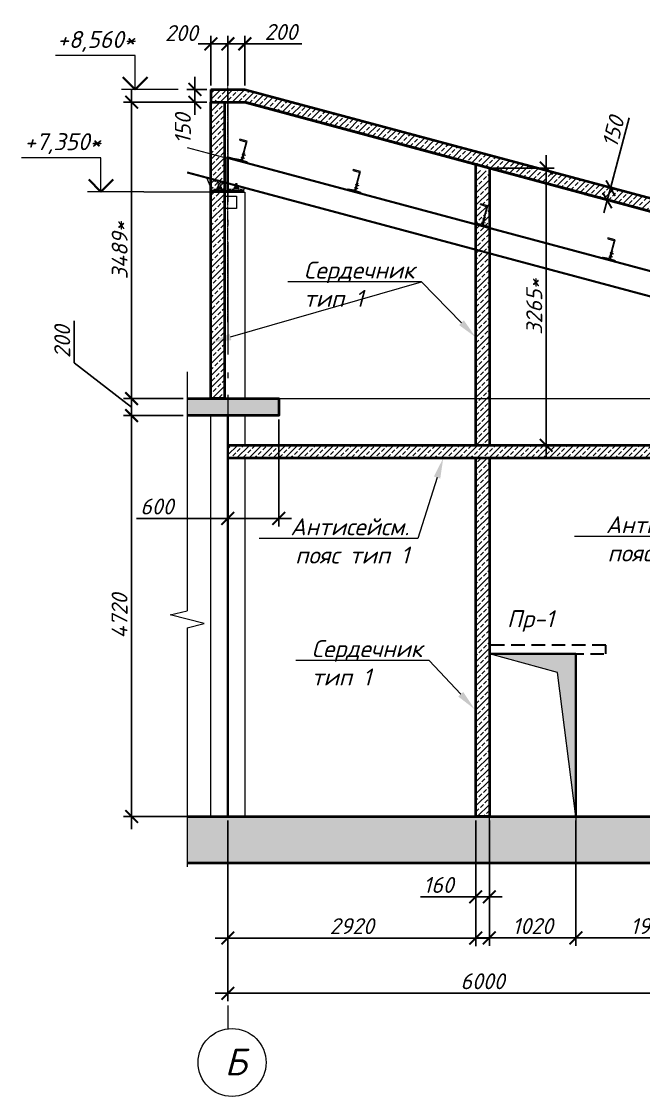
# Model space of a CAD drawing. Header units: millimetres. Extents: x -238377 to 196118, y -123284 to 30177.
# Drawn here: x 131349 to 138675, y -115745 to -103091 of the extents above; entities that cross this region are included whole.
import ezdxf
from ezdxf import colors
from ezdxf.entities.mleader import LeaderData, LeaderLine
from ezdxf.math import Vec2, Vec3

# ---------------------------------------------------------------- set-up
doc = ezdxf.new("R2010")
doc.units = ezdxf.units.MM
doc.header["$MEASUREMENT"] = 0
for name, pattern in [('CENTERX2', [4, 2.5, -0.5, 0.5, -0.5]), ('Double Dashed', [1797.222233, 1325, -211.666656, 63.333344, -197.222233]), ('HIDDEN2', [4.7625, 3.175, -1.5875])]:
    doc.linetypes.add(name, pattern=pattern)
doc.layers.get('0').update_dxf_attribs({"lineweight": 5})
doc.layers.add('#Hatch', color=7, linetype='Continuous', lineweight=5, true_color=0x4d4d4d)
doc.layers.add('#Каркас', color=7, linetype='Continuous', lineweight=5, true_color=0x757575)
for name, color, linetype, lineweight in [('#Бетон', 10, 'Continuous', 15), ('#Бетон монолитные пояса', 34, 'Continuous', 35), ('#Бетон разрез', 20, 'Continuous', 40), ('#Бетон сердечники', 12, 'Continuous', 40), ('#Выноски', 150, 'Continuous', 15), ('#Газобетон', 152, 'Continuous', 35), ('#размеры', 7, 'Continuous', 5), ('k_ Осевая', 8, 'CENTERX2', 9), ('Линия пунктир', 190, 'HIDDEN2', 9), ('оси_Ном._пера__96', 7, 'Continuous', 5), ('оси_Ном._пера__97', 7, 'Continuous', 20), ('чертеж_Ном._пера__91', 250, 'Continuous', 5), ('чертеж_Ном._пера__96', 7, 'Continuous', 13), ('чертеж_Ном._пера__98', 7, 'Continuous', 35)]:
    doc.layers.add(name, color=color, linetype=linetype, lineweight=lineweight)
doc.layers.add('NoPrint', color=18, linetype='Continuous', plot=False)
doc.layers.add('оси', color=7, linetype='Continuous')
doc.styles.add('STEP PR', font='isocpeui.ttf')
doc.dimstyles.new('SPDS', dxfattribs={"dimscale": 10, "dimtxt": 2.5, "dimasz": 2, "dimexe": 1.25, "dimexo": 0.625, "dimtad": 1, "dimdec": 0, "dimrnd": 0.001, "dimtxsty": 'STEP PR', "dimblk": 'ARCHTICK', "dimcen": 2.5, "dimdle": 2, "dimclrd": 256, "dimclre": 256, "dimclrt": 7, "dimadec": 0, "dimazin": 2, "dimtfac": 0.75, "dimtdec": 0, "dimtmove": 1, "dimatfit": 3, "dimfxl": 1, "dimtolj": 1, "dimarcsym": 1})
pattern_1 = [(45, (-160, 0), (-70.71068, 70.71068), []), (45, (-89.29, 0), (-70.71068, 70.71068), [50, -25])]

# ---------------------------------------------------------------- blocks, each defined once
blk = doc.blocks.new('A$C40B03653')
at = {"layer": 'чертеж_Ном._пера__91', "linetype": 'Continuous', "lineweight": 15}
for p, q in [((66, -133), (66, 267)), ((66, 267), (1002, 267)), ((-440, -133), (226, -133))]:
    blk.add_line(p, q, dxfattribs=at)
at = {"layer": 'чертеж_Ном._пера__98', "linetype": 'Continuous'}
for q in [(-78, 11), (210, 11)]:
    blk.add_line((66, -133), q, dxfattribs=at)
blk = doc.blocks.new('_ArchTick')
at = {"color": 0, "linetype": 'ByBlock', "const_width": 0.15}
blk.add_lwpolyline([(-0.5, -0.5), (0.5, 0.5)], dxfattribs=at)
blk = doc.blocks.new('*D849')
at = {"layer": '#размеры', "lineweight": -2, "transparency": 16777216}
for p, q in [((133779, -113556), (133779, -114624)), ((139779, -113669), (139779, -114624)), ((139929, -114530), (133629, -114530))]:
    blk.add_line(p, q, dxfattribs=at)
at = {"layer": 'Defpoints', "color": 0, "transparency": 16777216}
for p in [(133779, -113510), (139779, -113623), (133779, -114530)]:
    blk.add_point(p, dxfattribs=at)
at = {"layer": '#размеры', "lineweight": -2, "transparency": 16777216, "xscale": 150, "yscale": 150, "zscale": 150, "rotation": 180}
blk.add_blockref('_ArchTick', (133779, -114530), dxfattribs=at)
at = {"layer": '#размеры', "lineweight": -2, "transparency": 16777216, "xscale": 150, "yscale": 150, "zscale": 150}
blk.add_blockref('_ArchTick', (139779, -114530), dxfattribs=at)
at = {"layer": '#размеры', "color": 7, "lineweight": 5, "transparency": 16777216, "insert": (136779, -114389), "char_height": 187.5, "attachment_point": 5, "style": 'STEP PR'}
blk.add_mtext('\\A1;6000', dxfattribs=at)
blk = doc.blocks.new('*D854')
at = {"layer": '#размеры', "lineweight": -2, "transparency": 16777216}
for p, q in [((138507, -104223), (138287, -105053)), ((138022, -104982), (138377, -105077)), ((138325, -104908), (138209, -105343)), ((137983, -105128), (138339, -105222))]:
    blk.add_line(p, q, dxfattribs=at)
at = {"layer": 'Defpoints', "color": 0, "transparency": 16777216}
for p in [(137976, -104970), (137938, -105116), (138248, -105198)]:
    blk.add_point(p, dxfattribs=at)
at = {"layer": '#размеры', "lineweight": -2, "transparency": 16777216, "xscale": 150, "yscale": 150, "zscale": 150}
for p, rotation in [((138287, -105053), 75.12540659550741), ((138248, -105198), 255.1254065955074)]:
    blk.add_blockref('_ArchTick', p, dxfattribs=dict(at, rotation=rotation))
at = {"layer": '#размеры', "color": 7, "transparency": 16777216, "insert": (138317, -104389), "char_height": 187.5, "attachment_point": 5, "rotation": 75.1254, "style": 'STEP PR'}
blk.add_mtext('\\A1;150', dxfattribs=at)
blk = doc.blocks.new('*D965')
at = {"layer": '#размеры', "lineweight": -2, "transparency": 16777216}
for p, q in [((137879, -112497), (137879, -113973)), ((139779, -113719), (139779, -113973)), ((139929, -113879), (137729, -113879))]:
    blk.add_line(p, q, dxfattribs=at)
at = {"layer": 'Defpoints', "color": 0, "transparency": 16777216}
for p in [(137879, -112450), (139779, -113673), (137879, -113879)]:
    blk.add_point(p, dxfattribs=at)
at = {"layer": '#размеры', "lineweight": -2, "transparency": 16777216, "xscale": 150, "yscale": 150, "zscale": 150, "rotation": 180}
blk.add_blockref('_ArchTick', (137879, -113879), dxfattribs=at)
at = {"layer": '#размеры', "lineweight": -2, "transparency": 16777216, "xscale": 150, "yscale": 150, "zscale": 150}
blk.add_blockref('_ArchTick', (139779, -113879), dxfattribs=at)
at = {"layer": '#размеры', "color": 7, "transparency": 16777216, "insert": (138829, -113739), "char_height": 187.5, "attachment_point": 5, "style": 'STEP PR'}
blk.add_mtext('\\A1;1900*', dxfattribs=at)
blk = doc.blocks.new('*D966')
at = {"layer": '#размеры', "lineweight": -2, "transparency": 16777216}
for p, q in [((136859, -112497), (136859, -113973)), ((137879, -112497), (137879, -113973)), ((138029, -113879), (136709, -113879))]:
    blk.add_line(p, q, dxfattribs=at)
at = {"layer": 'Defpoints', "color": 0, "transparency": 16777216}
for p in [(136859, -112450), (137879, -112450), (136859, -113879)]:
    blk.add_point(p, dxfattribs=at)
at = {"layer": '#размеры', "lineweight": -2, "transparency": 16777216, "xscale": 150, "yscale": 150, "zscale": 150, "rotation": 180}
blk.add_blockref('_ArchTick', (136859, -113879), dxfattribs=at)
at = {"layer": '#размеры', "lineweight": -2, "transparency": 16777216, "xscale": 150, "yscale": 150, "zscale": 150}
blk.add_blockref('_ArchTick', (137879, -113879), dxfattribs=at)
at = {"layer": '#размеры', "color": 7, "transparency": 16777216, "insert": (137369, -113739), "char_height": 187.5, "attachment_point": 5, "style": 'STEP PR'}
blk.add_mtext('\\A1;1020', dxfattribs=at)
blk = doc.blocks.new('*D855')
at = {"layer": '#размеры', "lineweight": -2, "transparency": 16777216}
for p, q in [((136699, -112497), (136699, -113489)), ((136859, -113200), (136859, -113489)), ((136050, -113395), (136699, -113395)), ((136549, -113395), (137009, -113395))]:
    blk.add_line(p, q, dxfattribs=at)
at = {"layer": 'Defpoints', "color": 0, "transparency": 16777216}
for p in [(136699, -112450), (136859, -113153), (136859, -113395)]:
    blk.add_point(p, dxfattribs=at)
at = {"layer": '#размеры', "lineweight": -2, "transparency": 16777216, "xscale": 150, "yscale": 150, "zscale": 150, "rotation": 180}
blk.add_blockref('_ArchTick', (136699, -113395), dxfattribs=at)
at = {"layer": '#размеры', "lineweight": -2, "transparency": 16777216, "xscale": 150, "yscale": 150, "zscale": 150}
blk.add_blockref('_ArchTick', (136859, -113395), dxfattribs=at)
at = {"layer": '#размеры', "color": 7, "lineweight": 5, "transparency": 16777216, "insert": (136260, -113255), "char_height": 187.5, "attachment_point": 5, "style": 'STEP PR'}
blk.add_mtext('\\A1;160', dxfattribs=at)
blk = doc.blocks.new('*U825')
at = {"color": 0, "linetype": 'ByBlock', "lineweight": -2}
for p, q in [((17.584, 0), (17.896, 1.25)), ((17.896, 1.25), (18.521, -1.25)), ((17.584, 0), (0, 0)), ((18.521, -1.25), (18.834, 0)), ((36.418, 0), (18.834, 0))]:
    blk.add_line(p, q, dxfattribs=at)
blk = doc.blocks.new('*D858')
at = {"layer": '#размеры', "lineweight": -2, "transparency": 16777216}
for p, q in [((133779, -112497), (133779, -113974)), ((136699, -113442), (136699, -113974)), ((136849, -113880), (133629, -113880))]:
    blk.add_line(p, q, dxfattribs=at)
at = {"layer": 'Defpoints', "color": 0, "transparency": 16777216}
for p in [(133779, -112450), (136699, -113395), (133779, -113880)]:
    blk.add_point(p, dxfattribs=at)
at = {"layer": '#размеры', "lineweight": -2, "transparency": 16777216, "xscale": 150, "yscale": 150, "zscale": 150, "rotation": 180}
blk.add_blockref('_ArchTick', (133779, -113880), dxfattribs=at)
at = {"layer": '#размеры', "lineweight": -2, "transparency": 16777216, "xscale": 150, "yscale": 150, "zscale": 150}
blk.add_blockref('_ArchTick', (136699, -113880), dxfattribs=at)
at = {"layer": '#размеры', "color": 7, "transparency": 16777216, "insert": (135239, -113740), "char_height": 187.5, "attachment_point": 5, "style": 'STEP PR'}
blk.add_mtext('\\A1;2920', dxfattribs=at)
blk = doc.blocks.new('*D970')
at = {"layer": '#размеры', "lineweight": -2, "transparency": 16777216}
for p, q in [((132646, -107580), (132646, -112600)), ((133255, -107730), (132552, -107730)), ((133732, -112450), (132552, -112450))]:
    blk.add_line(p, q, dxfattribs=at)
at = {"layer": 'Defpoints', "color": 0, "transparency": 16777216}
for p in [(133302, -107730), (132646, -112450), (133779, -112450)]:
    blk.add_point(p, dxfattribs=at)
at = {"layer": '#размеры', "lineweight": -2, "transparency": 16777216, "xscale": 150, "yscale": 150, "zscale": 150}
for p, rotation in [((132646, -107730), 90), ((132646, -112450), 270)]:
    blk.add_blockref('_ArchTick', p, dxfattribs=dict(at, rotation=rotation))
at = {"layer": '#размеры', "color": 7, "transparency": 16777216, "insert": (132504, -110090), "char_height": 187.5, "attachment_point": 5, "rotation": 90, "style": 'STEP PR'}
blk.add_mtext('\\A1;4720', dxfattribs=at)
blk = doc.blocks.new('*D861')
at = {"layer": '#размеры', "lineweight": -2, "transparency": 16777216}
for p, q in [((134379, -107777), (134379, -109035)), ((132702, -108941), (133779, -108941)), ((133629, -108941), (134529, -108941)), ((133779, -108931), (133779, -109035))]:
    blk.add_line(p, q, dxfattribs=at)
at = {"layer": 'Defpoints', "color": 0, "transparency": 16777216}
for p in [(134379, -107730), (133779, -108884), (134379, -108941)]:
    blk.add_point(p, dxfattribs=at)
at = {"layer": '#размеры', "lineweight": -2, "transparency": 16777216, "xscale": 150, "yscale": 150, "zscale": 150, "rotation": 180}
blk.add_blockref('_ArchTick', (133779, -108941), dxfattribs=at)
at = {"layer": '#размеры', "lineweight": -2, "transparency": 16777216, "xscale": 150, "yscale": 150, "zscale": 150}
blk.add_blockref('_ArchTick', (134379, -108941), dxfattribs=at)
at = {"layer": '#размеры', "color": 7, "transparency": 16777216, "insert": (132944, -108800), "char_height": 187.5, "attachment_point": 5, "style": 'STEP PR'}
blk.add_mtext('\\A1;600', dxfattribs=at)
blk = doc.blocks.new('*U806')
for points in [[(0, -0.5), (0, 0.5)], [(1, -0.5), (1, 0.5)], [(2, -0.5), (2, 0.5)], [(3, -0.5), (3, 0.5)], [(4, -0.5), (4, 0.5)], [(5, -0.5), (5, 0.5)], [(6, -0.5), (6, 0.5)], [(7, -0.5), (7, 0.5)]]:
    blk.add_lwpolyline(points)
blk = doc.blocks.new('*U808')
for points in [[(0, -0.5), (0, 0.5)], [(1, -0.5), (1, 0.5)], [(2, -0.5), (2, 0.5)], [(3, -0.5), (3, 0.5)], [(4, -0.5), (4, 0.5)], [(5, -0.5), (5, 0.5)], [(6, -0.5), (6, 0.5)], [(7, -0.5), (7, 0.5)]]:
    blk.add_lwpolyline(points)
blk = doc.blocks.new('*U805')
for points in [[(0, -0.5), (0, 0.5)], [(1, -0.5), (1, 0.5)], [(2, -0.5), (2, 0.5)]]:
    blk.add_lwpolyline(points)
blk = doc.blocks.new('*U807')
for points in [[(0, -0.5), (0, 0.5)], [(1, -0.5), (1, 0.5)]]:
    blk.add_lwpolyline(points)
blk = doc.blocks.new('*U815')
for p, q in [((0, 0), (0, 240)), ((0, 240), (90, 240)), ((6, 22), (6, 218)), ((86, 232), (16, 228)), ((90, 240), (90, 236)), ((90, 0), (0, 0)), ((86, 8), (16, 12)), ((90, 4), (90, 0))]:
    blk.add_line(p, q)
for centre, radius, start, end in [((16, 218), 10.5, 92.7024, 180), ((86, 236), 4, 272.7024, 360), ((16, 22), 10.5, 180, 267.2976), ((86, 4), 4, 0, 87.2976)]:
    blk.add_arc(centre, radius, start, end)
blk = doc.blocks.new('*U813')
at = {"color": 0, "linetype": 'ByBlock', "lineweight": -2}
for p, q in [((-63, 0), (-63, 3)), ((-63, 0), (0, 0)), ((-60, 6), (-16, 6)), ((-6, 16), (-6, 97)), ((0, 100), (-3, 100)), ((0, 0), (0, 100))]:
    blk.add_line(p, q, dxfattribs=at)
for centre, radius, start, end in [((-60, 3), 3.3, 90, 180), ((-16, 16), 10, 270, 0), ((-3, 97), 3.3, 89.045, 179.9778)]:
    blk.add_arc(centre, radius, start, end, dxfattribs=at)
blk = doc.blocks.new('*D971')
at = {"layer": '#размеры', "lineweight": -2, "transparency": 16777216}
for p, q in [((133579, -103844), (133579, -103260)), ((133779, -103844), (133779, -103260)), ((133929, -103354), (133429, -103354))]:
    blk.add_line(p, q, dxfattribs=at)
at = {"layer": 'Defpoints', "color": 0, "transparency": 16777216}
for p in [(133579, -103354), (133579, -103891), (133779, -103891)]:
    blk.add_point(p, dxfattribs=at)
at = {"layer": '#размеры', "lineweight": -2, "transparency": 16777216, "xscale": 150, "yscale": 150, "zscale": 150, "rotation": 180}
blk.add_blockref('_ArchTick', (133579, -103354), dxfattribs=at)
at = {"layer": '#размеры', "lineweight": -2, "transparency": 16777216, "xscale": 150, "yscale": 150, "zscale": 150}
blk.add_blockref('_ArchTick', (133779, -103354), dxfattribs=at)
at = {"layer": '#размеры', "color": 7, "transparency": 16777216, "insert": (133232, -103227), "char_height": 187.5, "attachment_point": 5, "style": 'STEP PR'}
blk.add_mtext('\\A1;200', dxfattribs=at)
blk = doc.blocks.new('*D972')
at = {"layer": '#размеры', "lineweight": -2, "transparency": 16777216}
for p, q in [((133779, -103844), (133779, -103261)), ((133979, -103843), (133979, -103261)), ((133629, -103354), (134129, -103354)), ((134651, -103354), (133979, -103354))]:
    blk.add_line(p, q, dxfattribs=at)
at = {"layer": 'Defpoints', "color": 0, "transparency": 16777216}
for p in [(133979, -103354), (133779, -103891), (133979, -103890)]:
    blk.add_point(p, dxfattribs=at)
at = {"layer": '#размеры', "lineweight": -2, "transparency": 16777216, "xscale": 150, "yscale": 150, "zscale": 150, "rotation": 180}
blk.add_blockref('_ArchTick', (133779, -103354), dxfattribs=at)
at = {"layer": '#размеры', "lineweight": -2, "transparency": 16777216, "xscale": 150, "yscale": 150, "zscale": 150}
blk.add_blockref('_ArchTick', (133979, -103354), dxfattribs=at)
at = {"layer": '#размеры', "color": 7, "transparency": 16777216, "insert": (134405, -103214), "char_height": 187.5, "attachment_point": 5, "style": 'STEP PR'}
blk.add_mtext('\\A1;200', dxfattribs=at)
blk = doc.blocks.new('*D973')
at = {"layer": '#размеры', "lineweight": -2, "transparency": 16777216}
for p, q in [((133391, -103741), (133391, -104191)), ((133532, -103891), (133297, -103891)), ((133532, -104041), (133297, -104041))]:
    blk.add_line(p, q, dxfattribs=at)
at = {"layer": 'Defpoints', "color": 0, "transparency": 16777216}
for p in [(133579, -103891), (133391, -104041), (133579, -104041)]:
    blk.add_point(p, dxfattribs=at)
at = {"layer": '#размеры', "lineweight": -2, "transparency": 16777216, "xscale": 150, "yscale": 150, "zscale": 150}
for p, rotation in [((133391, -103891), 90), ((133391, -104041), 270)]:
    blk.add_blockref('_ArchTick', p, dxfattribs=dict(at, rotation=rotation))
at = {"layer": '#размеры', "color": 7, "transparency": 16777216, "insert": (133250, -104353), "char_height": 187.5, "attachment_point": 5, "rotation": 90, "style": 'STEP PR'}
blk.add_mtext('\\A1;150', dxfattribs=at)
blk = doc.blocks.new('*D974')
at = {"layer": '#размеры', "lineweight": -2, "transparency": 16777216}
for p, q in [((131970, -107107), (131970, -106615)), ((132646, -107630), (131970, -107107)), ((132646, -107880), (132646, -107380)), ((133255, -107530), (132552, -107530)), ((133255, -107730), (132552, -107730))]:
    blk.add_line(p, q, dxfattribs=at)
at = {"layer": 'Defpoints', "color": 0, "transparency": 16777216}
for p in [(132646, -107530), (133302, -107530), (133302, -107730)]:
    blk.add_point(p, dxfattribs=at)
at = {"layer": '#размеры', "lineweight": -2, "transparency": 16777216, "xscale": 150, "yscale": 150, "zscale": 150}
for p, rotation in [((132646, -107530), 90), ((132646, -107730), 270)]:
    blk.add_blockref('_ArchTick', p, dxfattribs=dict(at, rotation=rotation))
at = {"layer": '#размеры', "color": 7, "transparency": 16777216, "insert": (131829, -106861), "char_height": 187.5, "attachment_point": 5, "rotation": 90, "style": 'STEP PR'}
blk.add_mtext('\\A1;200', dxfattribs=at)
blk = doc.blocks.new('*D975')
at = {"layer": '#размеры', "lineweight": -2, "transparency": 16777216}
for p, q in [((137529, -104666), (137529, -108230)), ((136906, -104816), (137622, -104816)), ((136906, -108080), (137622, -108080))]:
    blk.add_line(p, q, dxfattribs=at)
at = {"layer": 'Defpoints', "color": 0, "transparency": 16777216}
for p in [(136859, -104816), (136859, -108080), (137529, -108080)]:
    blk.add_point(p, dxfattribs=at)
at = {"layer": '#размеры', "lineweight": -2, "transparency": 16777216, "xscale": 150, "yscale": 150, "zscale": 150}
for p, rotation in [((137529, -104816), 90), ((137529, -108080), 270)]:
    blk.add_blockref('_ArchTick', p, dxfattribs=dict(at, rotation=rotation))
at = {"layer": '#размеры', "color": 7, "transparency": 16777216, "insert": (137388, -106448), "char_height": 187.5, "attachment_point": 5, "rotation": 90, "style": 'STEP PR'}
blk.add_mtext('\\A1;3265*', dxfattribs=at)
blk = doc.blocks.new('*D976')
at = {"layer": '#размеры', "lineweight": -2, "transparency": 16777216}
for p, q in [((132646, -107680), (132646, -103891)), ((133532, -104041), (132552, -104041)), ((133255, -107530), (132552, -107530))]:
    blk.add_line(p, q, dxfattribs=at)
at = {"layer": 'Defpoints', "color": 0, "transparency": 16777216}
for p in [(132646, -104041), (133579, -104041), (133302, -107530)]:
    blk.add_point(p, dxfattribs=at)
at = {"layer": '#размеры', "lineweight": -2, "transparency": 16777216, "xscale": 150, "yscale": 150, "zscale": 150}
for p, rotation in [((132646, -104041), 90), ((132646, -107530), 270)]:
    blk.add_blockref('_ArchTick', p, dxfattribs=dict(at, rotation=rotation))
at = {"layer": '#размеры', "color": 7, "transparency": 16777216, "insert": (132505, -105786), "char_height": 187.5, "attachment_point": 5, "rotation": 90, "style": 'STEP PR'}
blk.add_mtext('\\A1;3489*', dxfattribs=at)

msp = doc.modelspace()

# ---------------------------------------------------------------- hatches: boundary and pattern name
at = {"layer": '#Hatch'}
h = msp.add_hatch(dxfattribs=at)
h.set_pattern_fill('ANSI33', color=256, scale=400)
h.paths.add_polyline_path([(133979.2, -103890.2), (133779.2, -103890.5), (133779.2, -104040.8), (133979.2, -104040.8), (140464.7, -105784.7), (140541.3, -105651.2)])
h.paths.add_polyline_path([(133779.2, -103890.5), (133579.2, -103890.8), (133579.2, -104040.8), (133779.2, -104040.8)])
h = msp.add_hatch(dxfattribs=at)
h.set_pattern_fill('ANSI33', color=256, scale=400)
h.paths.add_polyline_path([(133739.2, -104040.8), (133579.2, -104040.8), (133579.2, -107530.2), (133739.2, -107530.2)])
h = msp.add_hatch(dxfattribs=at)
h.set_pattern_fill('ANSI33', color=256, scale=400)
h.set_pattern_definition(pattern_1)
h.paths.add_polyline_path([(136859.2, -104858.7), (136699.2, -104815.6), (136699.2, -107530.2), (136859.2, -107530.2)])
h.paths.add_polyline_path([(136859.2, -107530.2), (136699.2, -107530.2), (136699.2, -108080.2), (136859.2, -108080.2)])
at = {"layer": '#Hatch', "linetype": 'Continuous', "true_color": 0xbdbdbd}
h = msp.add_hatch(color=9, dxfattribs=at)
h.paths.add_polyline_path([(133579.2, -107530.2), (133301.8, -107530.2), (133301.8, -107730.2), (133579.2, -107730.2)])
h.paths.add_polyline_path([(133779.2, -107530.2), (133579.2, -107530.2), (133579.2, -107730.2), (133779.2, -107730.2)])
h.paths.add_polyline_path([(133979.2, -107530.2), (133779.2, -107530.2), (133779.2, -107730.2), (133979.2, -107730.2)])
h.paths.add_polyline_path([(134379.2, -107530.2), (133979.2, -107530.2), (133979.2, -107730.2), (134379.2, -107730.2)])
at = {"layer": '#Hatch'}
h = msp.add_hatch(dxfattribs=at)
h.set_pattern_fill('ANSI33', color=256, scale=400)
h.paths.add_polyline_path([(139579.2, -108080.2), (133979.2, -108080.2), (133979.2, -108230.2), (139579.2, -108230.2)])
h.paths.add_polyline_path([(133979.2, -108080.2), (133779.2, -108080.2), (133779.2, -108230.2), (133979.2, -108230.2)])
h.paths.add_polyline_path([(139779.2, -108080.2), (139579.2, -108080.2), (139579.2, -108230.2), (139779.2, -108230.2)])
h.paths.add_polyline_path([(139979.2, -108080.2), (139779.2, -108080.2), (139779.2, -108230.2), (139979.2, -108230.2)])
h.paths.add_polyline_path([(140399.2, -108080.2), (139999.2, -108080.2), (139999.2, -108230.2), (140399.2, -108230.2)])
h.paths.add_polyline_path([(140599.2, -108080.2), (140399.2, -108080.2), (140399.2, -108230.2), (140599.2, -108230.2)])
h = msp.add_hatch(dxfattribs=at)
h.set_pattern_fill('ANSI33', color=256, scale=400)
h.set_pattern_definition(pattern_1)
h.paths.add_polyline_path([(136859.2, -108230.2), (136699.2, -108230.2), (136699.2, -112450.2), (136859.2, -112450.2), (136859.2, -110533.7), (136859.2, -110433.7)])
h = msp.add_hatch(color=256, dxfattribs=at)
h.dxf.hatch_style = 1
h.paths.add_polyline_path([(137879.2, -110533.7), (136859.2, -110533.7), (137662.9, -110755.6), (137879.2, -112450.2)])
at = {"layer": '#Hatch', "linetype": 'Continuous', "true_color": 0xd9d9d9}
h = msp.add_hatch(color=254, dxfattribs=at)
h.paths.add_polyline_path([(133779.2, -112450.2), (133579.2, -112450.2), (133301.8, -112450.2), (133301.8, -113000.2), (133779.2, -113000.2)])
h.paths.add_polyline_path([(139779.2, -112450.2), (139579.2, -112450.2), (137879.2, -112450.2), (133779.2, -112450.2), (133779.2, -113000.2), (139779.2, -113000.2)])
h.paths.add_polyline_path([(140599.1, -112450.2), (139999.2, -112450.2), (139779.2, -112450.2), (139779.2, -113000.2), (140599.1, -113000.2)])

# ---------------------------------------------------------------- linework, layer by layer
at = {"layer": '#Бетон'}
for points in [[(133579.2, -107530.2), (133579.2, -105100.2), (133979.2, -105100.2), (133979.2, -107530.2)], [(133979.2, -108230.2), (133979.2, -112450.2), (133579.2, -112450.2), (133579.2, -107730.2)], [(133979.2, -107730.2), (133979.2, -108080.2)]]:
    msp.add_lwpolyline(points, dxfattribs=at)
at = {"layer": '#Бетон монолитные пояса', "lineweight": 40}
for p, q in [((133579.2, -103890.8), (133979.2, -103890.2)), ((133979.2, -103890.2), (140599.2, -105666.7)), ((133579.2, -104040.8), (133979.2, -104040.8)), ((140599.2, -105820.9), (133979.2, -104040.8))]:
    msp.add_line(p, q, dxfattribs=at)
for points in [[(133579.2, -103890.8), (133579.2, -104040.8)], [(133979.2, -104040.8), (140599.2, -105821.9)], [(140599.2, -108080.2), (133779.2, -108080.2)], [(140599.2, -108230.2), (133779.2, -108230.2)]]:
    msp.add_lwpolyline(points, dxfattribs=at)
at = {"layer": '#Бетон разрез', "linetype": 'Continuous'}
for points in [[(133301.8, -107530.2), (134379.2, -107530.2), (134379.2, -107730.2), (133301.8, -107730.2)], [(133301.8, -112450.2), (140599.1, -112450.2), (140599.1, -113000.2), (133301.8, -113000.2)]]:
    msp.add_lwpolyline(points, dxfattribs=at)
at = {"layer": '#Бетон сердечники', "lineweight": 40}
for points in [[(133739.2, -104040.8), (133739.2, -107530.2), (133579.2, -107530.2)], [(133579.2, -107530.2), (133579.2, -104040.8)], [(136699.2, -108080.2), (136699.2, -104772.2)], [(136859.2, -104815.2), (136859.2, -108080.2)], [(136859.2, -108230.2), (136859.2, -112450.2), (136699.2, -112450.2), (136699.2, -108230.2)]]:
    msp.add_lwpolyline(points, dxfattribs=at)
at = {"layer": '#Газобетон'}
for p, q in [((133739.2, -104069.3), (133739.2, -107537.7)), ((133979.2, -107530.2), (134379.2, -107530.2)), ((134379.2, -107530.2), (134379.2, -107730.2)), ((134379.2, -107730.2), (133979.2, -107730.2)), ((136859.2, -110533.7), (137879.2, -110533.7)), ((137879.2, -110533.7), (137879.2, -112450.2)), ((133779.2, -112450.2), (136859.2, -112450.2)), ((138039.2, -112450.2), (140599.1, -112450.2))]:
    msp.add_line(p, q, dxfattribs=at)
msp.add_lwpolyline([(133779.2, -112450.2), (133779.2, -108230.2), (133779.2, -107730.2)], dxfattribs=at)
at = {"layer": '#Каркас'}
for p, q in [((133301.8, -104574.1), (133770.2, -104699.7)), ((133770.2, -105080.2), (133770.2, -104685.4)), ((133779.2, -105080.2), (133779.2, -104687.8)), ((133779.2, -105080.2), (133779.2, -104687.8)), ((133788.2, -104690.5), (139774.1, -106294.3)), ((133788.2, -105080.2), (133788.2, -104690.5)), ((133788.2, -104704.2), (139774.1, -106308.3)), ((133301.8, -104860.6), (133770.2, -104986.2)), ((133301.8, -104871), (133770.2, -104996.5)), ((133668.1, -105060.2), (133668.1, -105000.2)), ((133690.3, -105000.2), (133668.1, -105000.2)), ((133690.3, -105060.2), (133690.3, -105000.2)), ((133788.2, -104990.7), (139774.1, -106594.8)), ((133788.2, -105001), (139774.1, -106605.2)), ((133868.1, -105060.2), (133868.1, -105000.2)), ((133890.3, -105000.2), (133868.1, -105000.2)), ((133890.3, -105060.2), (133890.3, -105000.2)), ((133890.3, -105057.9), (133868.1, -105057.9))]:
    msp.add_line(p, q, dxfattribs=at)
at = {"layer": '#Каркас', "linetype": 'Double Dashed'}
for points in [[(133945.6, -104649.7), (133988.7, -104662.4)], [(133969.6, -104739.6), (133770.2, -104685.6)], [(133933.4, -104687.8), (133976.5, -104700.5)], [(133594.1, -105081.8), (133531.9, -104932.7)], [(135280, -105007.3), (135323.2, -105020)], [(132790.3, -105094.2), (133874.1, -105094.2)], [(133964.4, -105081.8), (133977, -105051.6)], [(135267.8, -105045.4), (135311, -105058.1)], [(136780, -105409.2), (136823.2, -105421.9)], [(136767.8, -105447.3), (136811, -105460)], [(138267.8, -105849.2), (138311, -105861.9)], [(138280, -105811.1), (138323.2, -105823.8)]]:
    msp.add_lwpolyline(points, dxfattribs=at)
for points in [[(133964.4, -105100.2), (133594.1, -105100.2), (133594.1, -105080.2), (133964.4, -105080.2)], [(133645.2, -105080.2), (133713.2, -105080.2), (133713.2, -105060.2), (133645.2, -105060.2)], [(133655.2, -105060.2), (133705.2, -105060.2), (133705.2, -105040.2), (133655.2, -105040.2)], [(133883.2, -105292.2), (133739.2, -105292.2), (133739.2, -105148.2), (133883.2, -105148.2)], [(133845.2, -105080.2), (133913.2, -105080.2), (133913.2, -105060.2), (133845.2, -105060.2)], [(133855.2, -105060.2), (133905.2, -105060.2), (133905.2, -105040.2), (133855.2, -105040.2)]]:
    msp.add_lwpolyline(points, close=True, dxfattribs=at)
msp.add_lwpolyline([(137879.2, -112450.2), (137662.9, -110755.6), (136859.2, -110533.7), (137879.2, -110533.7), (137879.2, -112450.2)])
at = {"layer": 'k_ Осевая', "ltscale": 5}
msp.add_line((133779.2, -106628.5), (133779.2, -103590), dxfattribs=at)
at = {"layer": 'NoPrint', "color": 254, "lineweight": 5, "true_color": 0xe6e6e6}
msp.add_lwpolyline([(133779.2, -107530.2), (139779.2, -107530.2)], dxfattribs=at)
at = {"layer": 'Линия пунктир', "color": 6, "lineweight": 30, "ltscale": 50}
msp.add_lwpolyline([(136859.2, -110533.7), (138229.2, -110533.7), (138229.2, -110433.7), (136859.2, -110433.7), (136859.2, -110533.7)], dxfattribs=at)
at = {"layer": 'оси_Ном._пера__96', "linetype": 'Double Dashed'}
msp.add_line((133779.2, -103890.2), (133779.2, -114948.4), dxfattribs=at)
at = {"layer": 'оси_Ном._пера__97', "linetype": 'Continuous'}
msp.add_circle((133829.2, -115345.2), 400, dxfattribs=at)
msp.add_circle((133829.2, -115345.2), 400, dxfattribs=at)
at = {"layer": 'чертеж_Ном._пера__91'}
msp.add_lwpolyline([(136859.2, -112633.7), (136859.2, -110533.7), (137879.2, -110533.7), (137879.2, -112633.7)], dxfattribs=at)

# ---------------------------------------------------------------- block references
at = {"layer": '#Каркас', "xscale": -1, "rotation": 345}
for name, p in [('*U815', (133944.8, -104732.1)), ('*U813', (133944.8, -104732.1)), ('*U815', (135279.2, -105089.6)), ('*U813', (135279.2, -105089.6)), ('*U815', (136779.2, -105491.6)), ('*U813', (136779.2, -105491.6)), ('*U815', (138279.2, -105893.5)), ('*U813', (138279.2, -105893.5))]:
    msp.add_blockref(name, p, dxfattribs=at)
at = {"layer": '#Каркас', "xscale": -1}
msp.add_blockref('A$C40B03653', (132350.8, -104961.5), dxfattribs=at)
at = {"layer": '#Каркас', "xscale": -18, "yscale": 18, "zscale": 18, "rotation": 344.7774682740615}
msp.add_blockref('*U806', (133745.3, -104999.1), dxfattribs=at)
at = {"layer": '#Каркас', "xscale": -18, "yscale": 18, "zscale": 18}
for name, p in [('*U808', (133742.7, -105071.2)), ('*U805', (133833.7, -105071.2)), ('*U807', (133948.5, -105071.2))]:
    msp.add_blockref(name, p, dxfattribs=at)
at = {"xscale": -160, "yscale": 160, "zscale": 160, "rotation": 270}
msp.add_blockref('*U825', (133301.8, -113040.2), dxfattribs=at)
at = {"layer": 'чертеж_Ном._пера__96', "xscale": -1}
msp.add_blockref('A$C40B03653', (132753.4, -103758), dxfattribs=at)

# ---------------------------------------------------------------- texts
at = {"layer": '#Выноски', "insert": (137066.6, -110275.8), "char_height": 200, "attachment_point": 7, "style": 'STEP PR'}
msp.add_mtext('Пр-1', dxfattribs=at)
at = {"layer": 'оси', "color": 251, "linetype": 'Continuous', "lineweight": 13, "insert": (133741.8, -115496.3), "char_height": 316.8, "attachment_point": 7, "style": 'STEP PR'}
msp.add_mtext('Б', dxfattribs=at)
at = {"layer": 'чертеж_Ном._пера__96', "char_height": 200, "attachment_point": 9, "style": 'STEP PR'}
for s, insert in [('+8,560{\\A1;*}', (132687.9, -103449)), ('+7,350{\\A1;*}', (132285.9, -104652.4))]:
    msp.add_mtext(s, dxfattribs=dict(at, insert=insert))

# ---------------------------------------------------------------- dimensions: what is measured, and where the dimension line sits
at = {"layer": '#размеры'}
for base, p1, p2, picture, middle in [((133579.2, -103354.1), (133779.2, -103890.5), (133579.2, -103890.8), '*D971', (133231.6, -103367.9)), ((133979.2, -103354.4), (133779.2, -103890.5), (133979.2, -103890.2), '*D972', (134404.9, -103354.4)), ((134379.2, -108940.9), (133779.2, -108884.4), (134379.2, -107730.2), '*D861', (132943.6, -108982.4))]:
    dim = msp.add_linear_dim(base=base, p1=p1, p2=p2, dimstyle='SPDS', override={"dimscale": 75, "dimtxsty": 'STEP PR'}, dxfattribs=at)
    dim.commit()
    dim.dimension.update_dxf_attribs({"geometry": picture, "text_midpoint": middle, "dimtype": 160})
for base, p1, p2, angle, override, picture, middle, dimtype in [((133390.5, -104040.8), (133579.2, -103890.8), (133579.2, -104040.8), 90, {"dimscale": 75, "dimtxsty": 'STEP PR'}, '*D973', (133390.6, -104352.9), 160), ((138247.9, -105198.2), (137976.3, -104970.4), (137937.7, -105115.8), 255.12541, {"dimscale": 75}, '*D854', (138548.1, -104450.6), 161), ((132645.6, -107530.2), (133301.8, -107730.2), (133301.8, -107530.2), 90, {"dimscale": 75, "dimtxsty": 'STEP PR'}, '*D974', (131970.1, -107059.9), 160)]:
    dim = msp.add_linear_dim(base=base, p1=p1, p2=p2, angle=angle, dimstyle='SPDS', override=override, dxfattribs=at)
    dim.commit()
    dim.dimension.update_dxf_attribs({"geometry": picture, "text_midpoint": middle, "dimtype": dimtype})
for base, p1, p2, picture, middle in [((132645.6, -104040.8), (133301.8, -107530.2), (133579.2, -104040.8), '*D976', (132505, -105785.5)), ((137528.6, -108080.2), (136859.2, -104815.6), (136859.2, -108080.2), '*D975', (137388, -106447.9))]:
    dim = msp.add_linear_dim(base=base, p1=p1, p2=p2, angle=90, text='<>*', dimstyle='SPDS', override={"dimscale": 75, "dimtxsty": 'STEP PR'}, dxfattribs=at)
    dim.commit()
    dim.dimension.update_dxf_attribs({"geometry": picture, "text_midpoint": middle})
dim = msp.add_linear_dim(base=(132645.6, -112450.2), p1=(133301.8, -107730.2), p2=(133779.2, -112450.2), angle=90, dimstyle='SPDS', override={"dimscale": 75, "dimtxsty": 'STEP PR'}, dxfattribs=at)
dim.commit()
dim.dimension.update_dxf_attribs({"geometry": '*D970', "text_midpoint": (132503.8, -110090.2)})
for base, p1, p2, picture, middle in [((133779.2, -113880.4), (136699.2, -113395.3), (133779.2, -112450.2), '*D858', (135239.2, -113739.8)), ((136859.2, -113879.1), (137879.2, -112450.2), (136859.2, -112450.2), '*D966', (137369.2, -113738.5))]:
    dim = msp.add_linear_dim(base=base, p1=p1, p2=p2, dimstyle='SPDS', override={"dimscale": 75, "dimtxsty": 'STEP PR'}, dxfattribs=at)
    dim.commit()
    dim.dimension.update_dxf_attribs({"geometry": picture, "text_midpoint": middle})
at = {"layer": '#размеры', "lineweight": 5}
dim = msp.add_linear_dim(base=(136859.2, -113395.3), p1=(136699.2, -112450.2), p2=(136859.2, -113153.4), dimstyle='SPDS', override={"dimscale": 75, "dimtxsty": 'STEP PR'}, dxfattribs=at)
dim.commit()
dim.dimension.update_dxf_attribs({"geometry": '*D855', "text_midpoint": (136259.6, -113372.9), "dimtype": 160})
at = {"layer": '#размеры'}
dim = msp.add_linear_dim(base=(137879.2, -113879.1), p1=(139779.2, -113672.6), p2=(137879.2, -112450.2), text='<>*', dimstyle='SPDS', override={"dimscale": 75, "dimtxsty": 'STEP PR'}, dxfattribs=at)
dim.commit()
dim.dimension.update_dxf_attribs({"geometry": '*D965', "text_midpoint": (138829.2, -113738.5)})
at = {"layer": '#размеры', "lineweight": 5}
dim = msp.add_linear_dim(base=(133779.2, -114529.8), p1=(139779.2, -113622.6), p2=(133779.2, -113509.5), angle=180, dimstyle='SPDS', override={"dimscale": 75, "dimtxsty": 'STEP PR'}, dxfattribs=at)
dim.commit()
dim.dimension.update_dxf_attribs({"geometry": '*D849', "text_midpoint": (136779.2, -114529.8), "dimtype": 160})

# ---------------------------------------------------------------- leaders
at = {"layer": '#Выноски'}
ml = msp.add_multileader_mtext('Standard', dxfattribs=at)
ml.set_content('Сердечник\\Pтип 1{\\A1;   } ', color=256, style='STEP PR')
ml.set_leader_properties(color=256, linetype='ByLayer', lineweight=-1)
ml.build(insert=Vec2(0, 0))
ml.multileader.update_dxf_attribs({"text_left_attachment_type": 6, "text_right_attachment_type": 6, "dogleg_length": 0, "arrow_head_size": 240})
ctx = ml.context
ctx.base_point, ctx.char_height, ctx.arrow_head_size, ctx.landing_gap_size, ctx.plane_origin = Vec3(134575.1, -106156.9), 200, 240, 100, Vec3(138355.6, -120529.9)
ctx.left_attachment, ctx.right_attachment = 6, 6
notes = []
notes.append((ctx, [(1, (1, 1, 0), (136060.7, -106156.9), (-1, 0), 0, [(0, [(133579.2, -106869.9)], 0, []), (1, [(136699.2, -106808.3)], 0, [])])]))
ctx.mtext.insert, ctx.mtext.rotation, ctx.mtext.defined_height, ctx.mtext.flow_direction = Vec3(134675.1, -105916.9), 6.2831853, 130.9, 5
ml = msp.add_multileader_mtext('Standard', dxfattribs=at)
ml.set_content('Антисейсм.\\Pпояс{\\A1; тип 1     } ', color=256, style='STEP PR')
ml.set_leader_properties(color=256, linetype='ByLayer', lineweight=-1)
ml.build(insert=Vec2(0, 0))
ml.multileader.update_dxf_attribs({"text_left_attachment_type": 6, "text_right_attachment_type": 6, "dogleg_length": 0, "arrow_head_size": 240})
ctx = ml.context
ctx.base_point, ctx.char_height, ctx.arrow_head_size, ctx.landing_gap_size, ctx.plane_origin = Vec3(134407.9, -109178.4), 200, 240, 100, Vec3(144795.8, -119402)
ctx.left_attachment, ctx.right_attachment, ctx.text_align_type = 6, 6, 2
notes.append((ctx, [(1, (1, 1, 0), (136015.6, -109178.4), (-1, 0), 0, [(0, [(136316.1, -108230.2)], 0, [])])]))
ctx.mtext.insert, ctx.mtext.rotation, ctx.mtext.defined_height, ctx.mtext.alignment, ctx.mtext.flow_direction = Vec3(135915.6, -108938.4), 6.2831853, 130.9, 3, 5
ml = msp.add_multileader_mtext('Standard', dxfattribs=at)
ml.set_content('Антисейсм.\\Pпояс{\\A1; тип 2     } ', color=256, style='STEP PR')
ml.set_leader_properties(color=256, linetype='ByLayer', lineweight=-1)
ml.build(insert=Vec2(0, 0))
ml.multileader.update_dxf_attribs({"text_left_attachment_type": 6, "text_right_attachment_type": 6, "dogleg_length": 0, "arrow_head_size": 240})
ctx = ml.context
ctx.base_point, ctx.char_height, ctx.arrow_head_size, ctx.landing_gap_size, ctx.plane_origin = Vec3(138090.4, -109153.9), 200, 240, 100, Vec3(145149.6, -121240.2)
ctx.left_attachment, ctx.right_attachment, ctx.text_align_type = 6, 6, 2
notes.append((ctx, [(1, (1, 1, 0), (139730.6, -109153.9), (-1, 0), 0, [(0, [(140299.2, -108400.2)], 0, [])])]))
ctx.mtext.insert, ctx.mtext.rotation, ctx.mtext.defined_height, ctx.mtext.alignment, ctx.mtext.flow_direction = Vec3(139630.6, -108913.9), 6.2831853, 130.9, 3, 5
ml = msp.add_multileader_mtext('Standard', dxfattribs=at)
ml.set_content('Сердечник\\Pтип 1{\\A1;   } ', color=256, style='STEP PR')
ml.set_leader_properties(color=256, linetype='ByLayer', lineweight=-1)
ml.build(insert=Vec2(0, 0))
ml.multileader.update_dxf_attribs({"text_left_attachment_type": 6, "text_right_attachment_type": 6, "dogleg_length": 0, "arrow_head_size": 240})
ctx = ml.context
ctx.base_point, ctx.char_height, ctx.arrow_head_size, ctx.landing_gap_size, ctx.plane_origin = Vec3(134666.5, -110613.4), 200, 240, 100, Vec3(141441.1, -125133.4)
ctx.left_attachment, ctx.right_attachment = 6, 6
notes.append((ctx, [(1, (1, 1, 0), (136152.1, -110613.4), (-1, 0), 0, [(0, [(136685.7, -111186)], 0, [])])]))
ctx.mtext.insert, ctx.mtext.rotation, ctx.mtext.defined_height, ctx.mtext.flow_direction = Vec3(134766.5, -110373.4), 6.2831853, 130.9, 5
for ctx, leaders in notes:
    for number, flags, end, landing, length, lines in leaders:
        leader = LeaderData()
        leader.index, (leader.has_last_leader_line, leader.has_dogleg_vector, leader.attachment_direction) = number, flags
        leader.last_leader_point, leader.dogleg_vector, leader.dogleg_length = Vec3(end), Vec3(landing), length
        for number, points, colour, breaks in lines:
            line = LeaderLine()
            line.index, line.vertices, line.color, line.breaks = number, Vec3.list(points), colors.encode_raw_color(colour), breaks
            leader.lines.append(line)
        ctx.leaders.append(leader)

doc.saveas('drawing.dxf')
